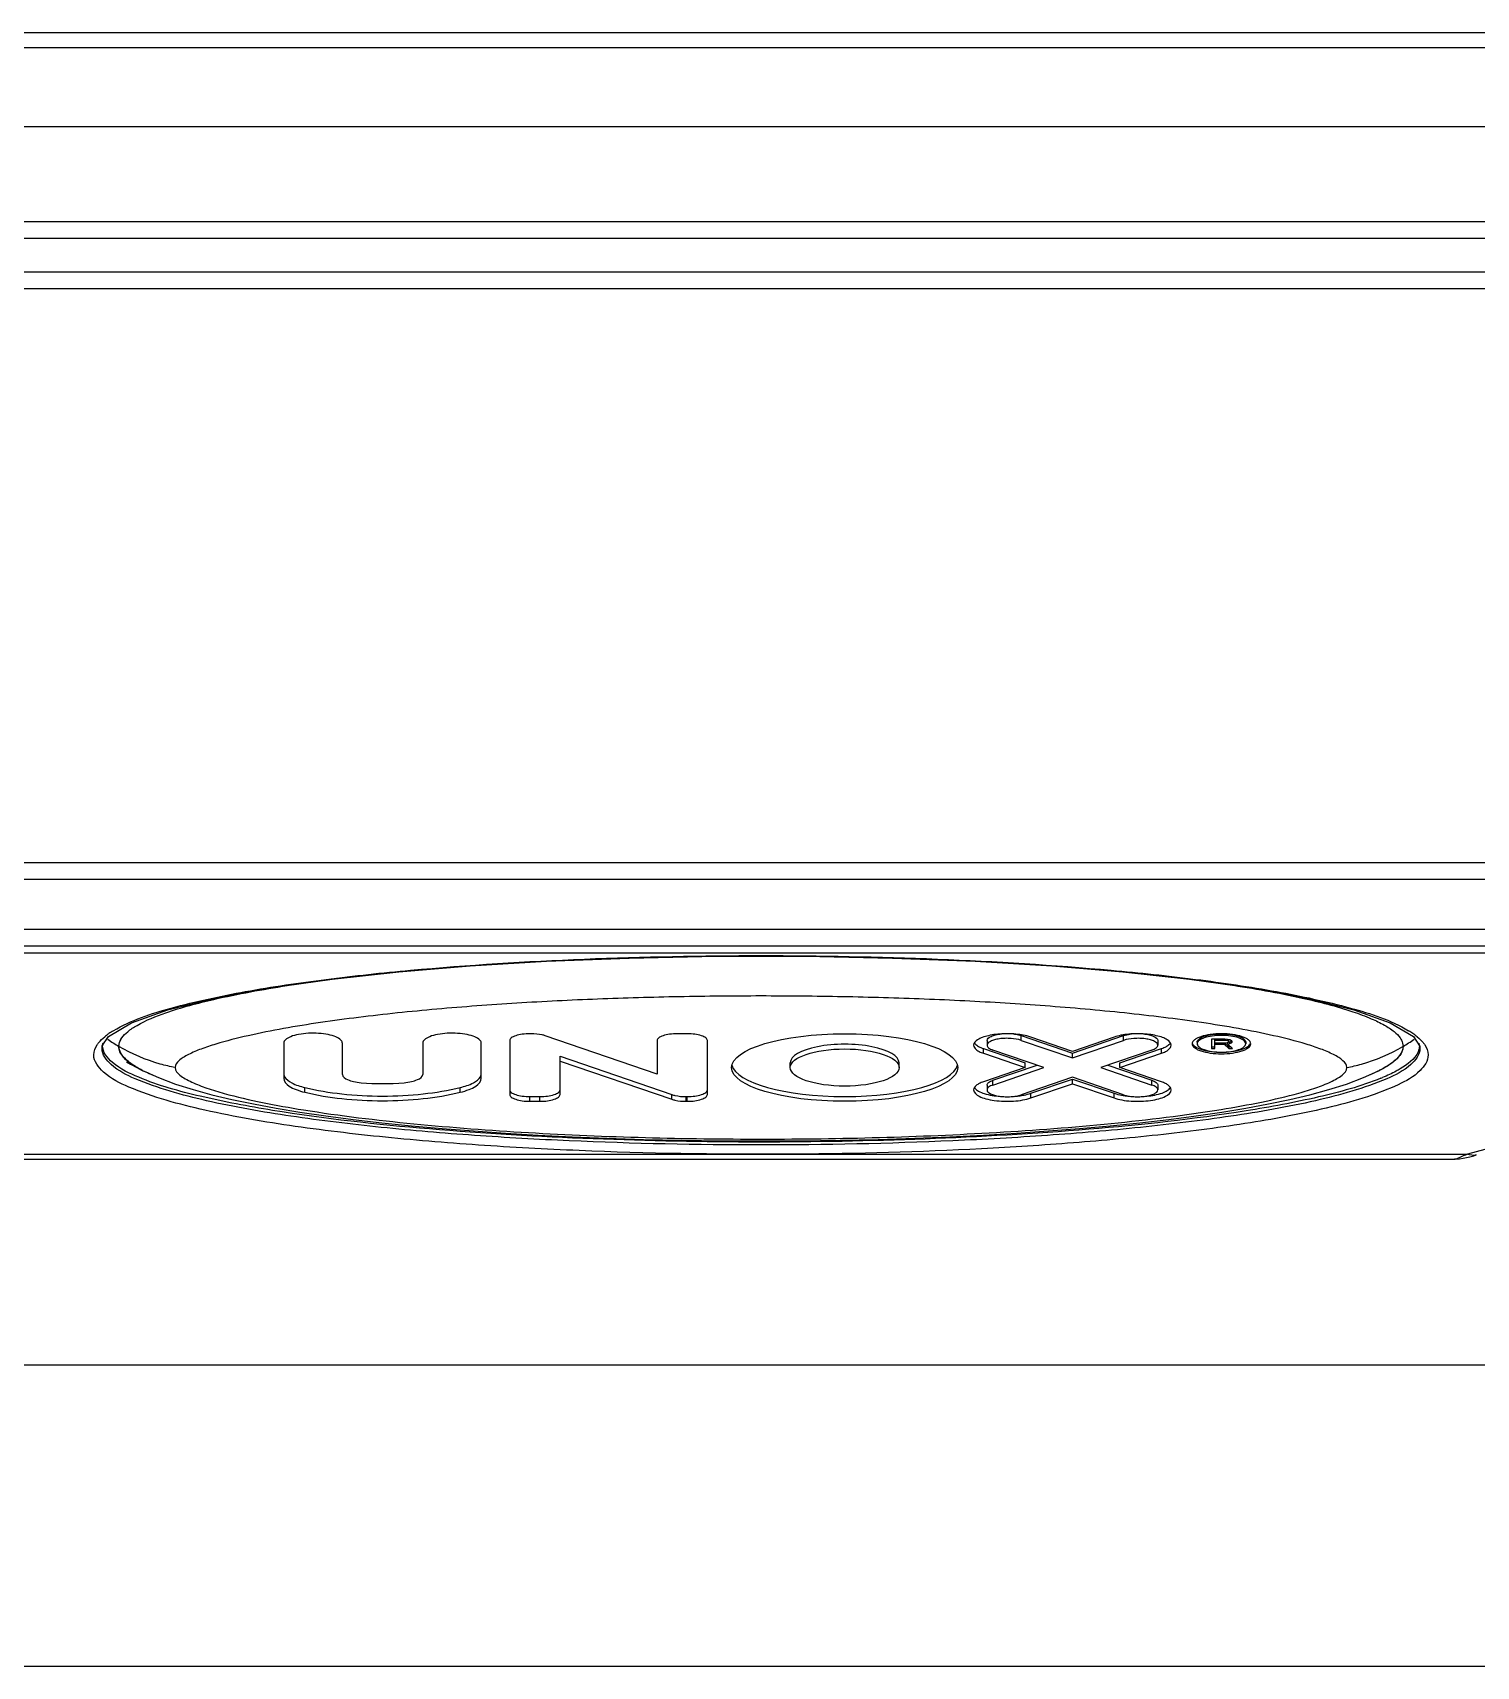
# Model space of a CAD drawing. Header units: millimetres. Extents: x 406 to 4339, y 342 to 2993.
# Drawn here: x 3096.5 to 3182.7, y 341.8 to 439.3 of the extents above; entities that cross this region are included whole.
import ezdxf

# ---------------------------------------------------------------- set-up
doc = ezdxf.new("R2010")
doc.units = ezdxf.units.MM
doc.header["$LTSCALE"] = 256.666667
doc.layers.get('0').update_dxf_attribs({"linetype": 'CONTINUOUS'})
doc.layers.add('ASSI', color=7, linetype='CONTINUOUS')
doc.layers.add('GEOM', color=7, linetype='CONTINUOUS')

msp = doc.modelspace()

# ---------------------------------------------------------------- linework, layer by layer
at = {"color": 9, "linetype": 'Continuous'}
for p, q in [((3294.075, 439.328), (2695.875, 439.328)), ((2748.885, 433.73), (3241.066, 433.73)), ((3229.458, 427.028), (2760.493, 427.028)), ((3229.458, 425.028), (2760.493, 425.028)), ((2695.975, 388.778), (3293.975, 388.778)), ((3293.975, 385.778), (2695.975, 385.778)), ((3101.628, 378.791), (3101.634, 378.799)), ((3153.261, 378.384), (3153.261, 378.666)), ((3155.524, 379.158), (3155.524, 379.44)), ((3161.627, 379.158), (3161.627, 379.44)), ((3163.889, 378.384), (3163.889, 378.666)), ((3153.827, 376.49), (3153.827, 376.772)), ((3163.324, 376.49), (3163.324, 376.772)), ((3112.735, 376.057), (3112.735, 376.339)), ((3122.015, 376.057), (3122.015, 376.339)), ((3126.175, 375.516), (3126.175, 375.798)), ((3126.775, 375.516), (3126.775, 375.798)), ((3134.656, 375.636), (3134.656, 375.918)), ((3135.504, 375.516), (3135.504, 375.798)), ((3135.575, 375.516), (3135.575, 375.798)), ((3156.089, 375.716), (3156.089, 375.998)), ((3161.061, 375.716), (3161.061, 375.998))]:
    msp.add_line(p, q, dxfattribs=at)
at = {"color": 7, "linetype": 'Continuous'}
for p, q in [((3293.975, 438.428), (2695.875, 438.428)), ((3229.458, 428.028), (2760.493, 428.028)), ((3229.458, 424.028), (2760.493, 424.028)), ((2696.975, 389.778), (3292.975, 389.778)), ((3292.975, 384.778), (2696.975, 384.778)), ((3126.246, 379.552), (3126.175, 379.552)), ((3135.575, 379.552), (3134.975, 379.552)), ((3111.475, 378.987), (3111.475, 376.893)), ((3114.975, 377.126), (3114.975, 378.987)), ((3119.775, 378.987), (3119.775, 377.126)), ((3123.275, 376.893), (3123.275, 378.987)), ((3124.975, 379.141), (3124.975, 375.926)), ((3133.775, 377.147), (3127.094, 379.432)), ((3133.775, 379.141), (3133.775, 377.147)), ((3136.775, 375.926), (3136.775, 379.141)), ((3153.261, 378.666), (3155.747, 377.816)), ((3153.475, 379.15), (3153.475, 378.868)), ((3156.878, 377.534), (3153.827, 378.577)), ((3155.524, 379.44), (3158.575, 378.396)), ((3155.524, 379.158), (3158.575, 378.114)), ((3158.575, 378.501), (3156.089, 379.351)), ((3158.575, 378.396), (3161.627, 379.44)), ((3161.061, 379.351), (3158.575, 378.501)), ((3158.575, 378.114), (3161.627, 379.158)), ((3163.324, 378.577), (3160.272, 377.534)), ((3161.404, 377.816), (3163.889, 378.666)), ((3163.675, 379.15), (3163.675, 378.868)), ((3166.025, 379.047), (3166.025, 378.953)), ((3167.675, 379.227), (3166.875, 379.227)), ((3166.875, 379.227), (3166.875, 378.68)), ((3166.875, 378.774), (3167.075, 378.774)), ((3166.875, 378.68), (3167.075, 378.68)), ((3167.075, 378.68), (3167.075, 379.227)), ((3167.075, 379.169), (3167.708, 379.169)), ((3167.708, 378.994), (3167.075, 378.994)), ((3167.075, 378.924), (3167.642, 378.924)), ((3167.642, 378.924), (3167.642, 378.994)), ((3167.642, 378.924), (3167.908, 378.68)), ((3167.668, 378.994), (3167.908, 378.774)), ((3167.842, 379.215), (3167.675, 379.227)), ((3167.708, 379.169), (3167.708, 379.224)), ((3167.708, 379.169), (3167.808, 379.157)), ((3167.808, 379.006), (3167.708, 378.994)), ((3167.808, 379.157), (3167.808, 379.217)), ((3167.808, 379.157), (3167.875, 379.134)), ((3167.875, 379.029), (3167.808, 379.006)), ((3167.975, 379.18), (3167.842, 379.215)), ((3167.842, 378.947), (3167.842, 379.017)), ((3167.842, 378.947), (3167.975, 378.971)), ((3168.142, 378.68), (3167.842, 378.947)), ((3167.875, 379.134), (3167.875, 379.206)), ((3167.875, 379.134), (3167.908, 379.099)), ((3167.908, 379.064), (3167.875, 379.029)), ((3167.896, 379.051), (3167.975, 379.065)), ((3167.902, 379.199), (3167.908, 379.193)), ((3167.908, 379.064), (3167.908, 379.193)), ((3167.908, 378.774), (3168.037, 378.774)), ((3167.908, 378.68), (3167.908, 378.774)), ((3167.908, 378.68), (3168.142, 378.68)), ((3168.075, 379.134), (3167.975, 379.18)), ((3167.975, 379.065), (3168.075, 379.111)), ((3167.975, 378.971), (3167.975, 379.065)), ((3167.975, 378.971), (3168.075, 379.017)), ((3168.108, 379.099), (3168.075, 379.134)), ((3168.075, 379.111), (3168.086, 379.122)), ((3168.075, 379.017), (3168.075, 379.111)), ((3168.075, 379.017), (3168.108, 379.052)), ((3168.108, 379.052), (3168.108, 379.099)), ((3168.925, 379.047), (3168.925, 378.953)), ((3102.076, 377.882), (3102.324, 377.738)), ((3102.324, 377.738), (3102.697, 377.532)), ((3102.697, 377.532), (3103.016, 377.366)), ((3127.975, 378.203), (3134.656, 375.918)), ((3127.975, 375.926), (3127.975, 378.203)), ((3127.975, 377.921), (3134.656, 375.636)), ((3141.725, 377.534), (3141.725, 377.816)), ((3148.225, 377.534), (3148.225, 377.816)), ((3153.261, 378.384), (3155.747, 377.534)), ((3155.747, 377.534), (3153.261, 376.684)), ((3153.827, 376.772), (3156.466, 377.675)), ((3153.827, 376.49), (3156.878, 377.534)), ((3155.747, 377.534), (3155.747, 377.816)), ((3158.575, 378.114), (3158.575, 378.396)), ((3160.272, 377.534), (3163.324, 376.49)), ((3160.684, 377.675), (3163.324, 376.772)), ((3161.404, 377.534), (3163.889, 378.384)), ((3161.404, 377.534), (3161.404, 377.816)), ((3163.889, 376.684), (3161.404, 377.534)), ((3103.141, 377.315), (3103.998, 376.932)), ((3103.998, 376.932), (3105.016, 376.55)), ((3105.016, 376.55), (3106.07, 376.214)), ((3158.575, 376.953), (3155.524, 375.91)), ((3156.089, 375.998), (3158.575, 376.848)), ((3156.089, 375.716), (3158.575, 376.566)), ((3161.627, 375.91), (3158.575, 376.953)), ((3158.575, 376.848), (3161.061, 375.998)), ((3158.575, 376.566), (3158.575, 376.848)), ((3158.575, 376.566), (3161.061, 375.716)), ((3173.88, 376.214), (3174.934, 376.549)), ((3174.934, 376.549), (3175.952, 376.932)), ((3175.952, 376.932), (3176.81, 377.316)), ((3106.07, 376.214), (3107.187, 375.909)), ((3107.187, 375.909), (3108.384, 375.624)), ((3108.384, 375.624), (3109.663, 375.358)), ((3126.175, 375.798), (3126.775, 375.798)), ((3135.504, 375.798), (3135.575, 375.798)), ((3153.475, 376.482), (3153.475, 376.2)), ((3163.675, 376.482), (3163.675, 376.2)), ((3170.286, 375.357), (3171.565, 375.624)), ((3171.565, 375.624), (3172.763, 375.909)), ((3172.763, 375.909), (3173.88, 376.214)), ((3109.663, 375.358), (3111.015, 375.108)), ((3111.015, 375.108), (3112.445, 374.874)), ((3112.445, 374.874), (3113.985, 374.649)), ((3113.985, 374.649), (3115.621, 374.437)), ((3126.175, 375.516), (3126.775, 375.516)), ((3135.504, 375.516), (3135.575, 375.516)), ((3164.327, 374.437), (3165.963, 374.649)), ((3165.963, 374.649), (3167.503, 374.873)), ((3167.503, 374.873), (3168.933, 375.108)), ((3168.933, 375.108), (3170.286, 375.357)), ((3115.621, 374.437), (3117.336, 374.24)), ((3117.336, 374.24), (3119.114, 374.059)), ((3119.114, 374.059), (3120.941, 373.894)), ((3120.941, 373.894), (3122.807, 373.747)), ((3122.807, 373.747), (3124.715, 373.616)), ((3155.232, 373.616), (3157.14, 373.747)), ((3157.14, 373.747), (3159.006, 373.894)), ((3159.006, 373.894), (3160.834, 374.058)), ((3160.834, 374.058), (3162.611, 374.24)), ((3162.611, 374.24), (3164.327, 374.437)), ((3124.715, 373.616), (3126.674, 373.501)), ((3126.674, 373.501), (3128.695, 373.4)), ((3128.695, 373.4), (3130.789, 373.315)), ((3130.789, 373.315), (3132.969, 373.246)), ((3132.969, 373.246), (3135.244, 373.194)), ((3135.244, 373.194), (3137.591, 373.162)), ((3137.591, 373.162), (3139.972, 373.152)), ((3139.972, 373.152), (3142.354, 373.162)), ((3142.354, 373.162), (3144.7, 373.194)), ((3144.7, 373.194), (3146.976, 373.246)), ((3146.976, 373.246), (3149.157, 373.315)), ((3149.157, 373.315), (3151.251, 373.4)), ((3151.251, 373.4), (3153.272, 373.5)), ((3153.272, 373.5), (3155.232, 373.616)), ((2943.631, 372.059), (3181.409, 372.059)), ((3181.398, 372.059), (3181.428, 372.059)), ((3181.428, 372.059), (3181.691, 372.079)), ((3181.691, 372.079), (3181.906, 372.114)), ((3181.906, 372.114), (3182.104, 372.157)), ((3182.104, 372.157), (3182.311, 372.209)), ((3182.311, 372.209), (3182.54, 372.269)), ((3182.54, 372.269), (3182.697, 372.312))]:
    msp.add_line(p, q, dxfattribs=at)
for centre, radius, start, end in [((3126.47, 287.254), 96.317, 97.43421, 98.83841), ((3129.164, 267.21), 116.542, 97.06708, 97.47236), ((3151.504, 272.739), 110.966, 82.29856, 82.83214), ((3152.855, 282.807), 100.808, 81.41116, 82.2929), ((3154.794, 374.936), 4.61, 80.75793, 81.94318), ((3162.356, 374.936), 4.61, 98.05682, 99.24207), ((3106.299, 383.844), 7.252, 242.69117, 243.12531), ((3106.495, 384.232), 7.697, 243.13438, 244.11198), ((3106.5, 384.242), 7.698, 243.1312, 244.13275), ((3117.375, 390.92), 14.348, 264.85876, 275.14124), ((3173.603, 383.906), 7.33, 295.94696, 296.88923), ((3173.609, 383.895), 7.328, 295.98634, 296.88043)]:
    msp.add_arc(centre, radius, start, end, dxfattribs=at)
at = {"color": 9, "linetype": 'Continuous'}
for centre, start, end in [((3109.489, 391.65), 235.57528, 238.56206), ((3170.461, 391.65), 301.43794, 304.42472)]:
    msp.add_arc(centre, 15.071, start, end, dxfattribs=at)
at = {"color": 7, "linetype": 'Continuous'}
for major_axis, ratio in [((6.75, 0), 0.298951), ((3.25, 0), 0.34202)]:
    msp.add_ellipse((3144.975, 377.534), major_axis=major_axis, ratio=ratio, dxfattribs=at)
for major_axis, ratio, start_param, end_param in [((3.25, 0), 0.34202, 0, 3.141593), ((6.75, 0), 0.298951, 3.210664, 6.214246)]:
    msp.add_ellipse((3144.975, 377.816), major_axis=major_axis, ratio=ratio, start_param=start_param, end_param=end_param, dxfattribs=at)
for points, knots in [([(3101.804, 379.301), (3101.902, 379.442), (3102.188, 379.725), (3103.045, 380.281), (3104.77, 380.967), (3107.767, 381.761), (3110.209, 382.2), (3111.671, 382.428)], [0, 0, 0, 0, 0.049221, 0.113391, 0.291329, 0.576632, 1, 1, 1, 1]), ([(3167.91, 382.485), (3169.382, 382.262), (3171.878, 381.823), (3174.718, 381.103), (3176.34, 380.505), (3177.168, 380.111), (3177.755, 379.732), (3178.047, 379.444), (3178.145, 379.302)], [0, 0, 0, 0, 0.411244, 0.699619, 0.807729, 0.888222, 0.952419, 1, 1, 1, 1]), ([(3174.965, 377.534), (3174.965, 377.69), (3174.777, 377.928), (3174.47, 378.144), (3174.029, 378.39), (3173.38, 378.659), (3172.192, 379.052), (3170.549, 379.463), (3168.458, 379.877), (3166.261, 380.231), (3163.995, 380.536), (3161.681, 380.799), (3158.534, 381.102), (3154.547, 381.395), (3149.72, 381.635), (3144.856, 381.775), (3139.975, 381.821), (3135.095, 381.775), (3130.23, 381.635), (3125.403, 381.395), (3121.416, 381.102), (3118.27, 380.799), (3115.955, 380.536), (3113.689, 380.231), (3111.492, 379.877), (3109.401, 379.463), (3107.758, 379.052), (3106.57, 378.659), (3105.921, 378.39), (3105.48, 378.144), (3105.173, 377.928), (3104.985, 377.69), (3104.985, 377.534)], [0, 0, 0, 0, 0.006584, 0.011034, 0.016119, 0.027691, 0.040569, 0.068737, 0.098868, 0.130202, 0.162343, 0.195053, 0.228183, 0.295311, 0.363192, 0.431499, 0.5, 0.568501, 0.636808, 0.704689, 0.771817, 0.804946, 0.837657, 0.869798, 0.901132, 0.931262, 0.959431, 0.972309, 0.983881, 0.988966, 0.993416, 1, 1, 1, 1]), ([(3114.885, 379.177), (3114.805, 379.259), (3114.554, 379.394), (3114.103, 379.518), (3113.547, 379.588), (3112.954, 379.591), (3112.394, 379.527), (3111.98, 379.421), (3111.722, 379.299), (3111.559, 379.19), (3111.475, 379.065), (3111.475, 378.987)], [0, 0, 0, 0, 0.093893, 0.224479, 0.381113, 0.547528, 0.705724, 0.839143, 0.892797, 0.936813, 1, 1, 1, 1]), ([(3123.185, 379.177), (3123.105, 379.259), (3122.854, 379.394), (3122.403, 379.518), (3121.847, 379.588), (3121.254, 379.591), (3120.694, 379.527), (3120.28, 379.421), (3120.022, 379.299), (3119.859, 379.19), (3119.775, 379.065), (3119.775, 378.987)], [0, 0, 0, 0, 0.093893, 0.224479, 0.381113, 0.547528, 0.705724, 0.839143, 0.892797, 0.936813, 1, 1, 1, 1]), ([(3126.175, 379.552), (3126.022, 379.552), (3125.735, 379.533), (3125.4, 379.464), (3125.184, 379.377), (3125.05, 379.298), (3124.975, 379.202), (3124.975, 379.141)], [0, 0, 0, 0, 0.344881, 0.644083, 0.76522, 0.86386, 1, 1, 1, 1]), ([(3127.094, 379.432), (3127.035, 379.452), (3126.758, 379.527), (3126.469, 379.552), (3126.246, 379.552)], [0, 0, 0, 0, 0.219839, 1, 1, 1, 1]), ([(3134.975, 379.552), (3134.822, 379.552), (3134.535, 379.533), (3134.2, 379.464), (3133.984, 379.377), (3133.85, 379.298), (3133.775, 379.202), (3133.775, 379.141)], [0, 0, 0, 0, 0.344881, 0.644083, 0.76522, 0.86386, 1, 1, 1, 1]), ([(3136.775, 379.141), (3136.775, 379.202), (3136.7, 379.298), (3136.566, 379.377), (3136.35, 379.464), (3136.015, 379.533), (3135.729, 379.552), (3135.575, 379.552)], [0, 0, 0, 0, 0.13614, 0.23478, 0.355917, 0.655119, 1, 1, 1, 1]), ([(3155.44, 379.5), (3155.123, 379.545), (3154.64, 379.567), (3154.012, 379.52), (3153.582, 379.449), (3153.211, 379.341), (3152.886, 379.2), (3152.675, 379.001), (3152.675, 378.868)], [0, 0, 0, 0, 0.322464, 0.48297, 0.631633, 0.761122, 0.866113, 1, 1, 1, 1]), ([(3153.475, 379.15), (3153.475, 379.264), (3153.707, 379.41), (3154.003, 379.496), (3154.219, 379.531), (3154.335, 379.543)], [0, 0, 0, 0, 0.348417, 0.64371, 1, 1, 1, 1]), ([(3155.047, 379.54), (3155.091, 379.535), (3155.252, 379.513), (3155.412, 379.478), (3155.524, 379.44)], [0, 0, 0, 0, 0.271625, 1, 1, 1, 1]), ([(3156.089, 379.351), (3156.048, 379.366), (3155.866, 379.422), (3155.679, 379.462), (3155.535, 379.485)], [0, 0, 0, 0, 0.230443, 1, 1, 1, 1]), ([(3161.615, 379.485), (3161.565, 379.477), (3161.378, 379.443), (3161.193, 379.396), (3161.061, 379.351)], [0, 0, 0, 0, 0.268226, 1, 1, 1, 1]), ([(3161.627, 379.44), (3161.661, 379.452), (3161.817, 379.498), (3161.978, 379.526), (3162.103, 379.54)], [0, 0, 0, 0, 0.225771, 1, 1, 1, 1]), ([(3164.475, 378.868), (3164.475, 379.001), (3164.264, 379.2), (3163.939, 379.341), (3163.568, 379.449), (3163.138, 379.52), (3162.511, 379.567), (3162.027, 379.545), (3161.71, 379.5)], [0, 0, 0, 0, 0.133887, 0.238878, 0.368367, 0.51703, 0.677536, 1, 1, 1, 1]), ([(3162.815, 379.543), (3162.932, 379.531), (3163.148, 379.496), (3163.444, 379.41), (3163.675, 379.264), (3163.675, 379.15)], [0, 0, 0, 0, 0.35629, 0.651583, 1, 1, 1, 1]), ([(3169.225, 378.953), (3169.225, 379.042), (3169.116, 379.181), (3168.92, 379.296), (3168.606, 379.424), (3168.117, 379.524), (3167.475, 379.566), (3166.833, 379.524), (3166.344, 379.424), (3166.03, 379.296), (3165.834, 379.181), (3165.725, 379.042), (3165.725, 378.953)], [0, 0, 0, 0, 0.068069, 0.117389, 0.177958, 0.327565, 0.5, 0.672435, 0.822042, 0.882611, 0.931931, 1, 1, 1, 1]), ([(3166.025, 379.047), (3166.025, 379.12), (3166.115, 379.236), (3166.278, 379.331), (3166.538, 379.438), (3166.943, 379.52), (3167.475, 379.555), (3168.007, 379.52), (3168.412, 379.438), (3168.673, 379.331), (3168.835, 379.236), (3168.925, 379.12), (3168.925, 379.047)], [0, 0, 0, 0, 0.068072, 0.11739, 0.177958, 0.327564, 0.5, 0.672436, 0.822042, 0.88261, 0.931928, 1, 1, 1, 1]), ([(3101.628, 378.791), (3101.628, 378.833), (3101.645, 379.015), (3101.725, 379.187), (3101.804, 379.301)], [0, 0, 0, 0, 0.235289, 1, 1, 1, 1]), ([(3103.016, 377.366), (3102.795, 377.478), (3102.407, 377.699), (3101.949, 378.069), (3101.686, 378.436), (3101.628, 378.683), (3101.628, 378.791)], [0, 0, 0, 0, 0.358555, 0.644529, 0.844395, 1, 1, 1, 1]), ([(3101.634, 378.799), (3101.634, 378.841), (3101.65, 379.022), (3101.729, 379.193), (3101.808, 379.306)], [0, 0, 0, 0, 0.235398, 1, 1, 1, 1]), ([(3102.129, 377.945), (3101.978, 378.074), (3101.738, 378.323), (3101.634, 378.66), (3101.634, 378.799)], [0, 0, 0, 0, 0.589304, 1, 1, 1, 1]), ([(3114.975, 378.987), (3114.975, 379.004), (3114.967, 379.075), (3114.924, 379.137), (3114.885, 379.177)], [0, 0, 0, 0, 0.227428, 1, 1, 1, 1]), ([(3123.275, 378.987), (3123.275, 379.004), (3123.267, 379.075), (3123.224, 379.137), (3123.185, 379.177)], [0, 0, 0, 0, 0.227428, 1, 1, 1, 1]), ([(3152.675, 378.868), (3152.675, 378.767), (3152.8, 378.607), (3153.023, 378.476), (3153.176, 378.413), (3153.261, 378.384)], [0, 0, 0, 0, 0.382496, 0.659643, 1, 1, 1, 1]), ([(3152.766, 378.945), (3152.822, 378.884), (3152.982, 378.774), (3153.159, 378.701), (3153.261, 378.666)], [0, 0, 0, 0, 0.433945, 1, 1, 1, 1]), ([(3155.524, 379.158), (3155.327, 379.225), (3155, 379.274), (3154.56, 379.282), (3154.228, 379.255), (3153.927, 379.194), (3153.667, 379.107), (3153.475, 378.969), (3153.475, 378.868)], [0, 0, 0, 0, 0.285844, 0.446834, 0.603736, 0.744841, 0.860521, 1, 1, 1, 1]), ([(3153.475, 378.868), (3153.475, 378.807), (3153.588, 378.665), (3153.734, 378.609), (3153.827, 378.577)], [0, 0, 0, 0, 0.383369, 1, 1, 1, 1]), ([(3163.675, 378.868), (3163.675, 378.969), (3163.484, 379.107), (3163.223, 379.194), (3162.923, 379.255), (3162.59, 379.282), (3162.15, 379.274), (3161.824, 379.225), (3161.627, 379.158)], [0, 0, 0, 0, 0.139479, 0.255159, 0.396264, 0.553166, 0.714156, 1, 1, 1, 1]), ([(3163.324, 378.577), (3163.416, 378.609), (3163.563, 378.665), (3163.675, 378.807), (3163.675, 378.868)], [0, 0, 0, 0, 0.616631, 1, 1, 1, 1]), ([(3163.889, 378.666), (3163.991, 378.701), (3164.168, 378.774), (3164.328, 378.884), (3164.384, 378.945)], [0, 0, 0, 0, 0.566055, 1, 1, 1, 1]), ([(3163.889, 378.384), (3163.974, 378.413), (3164.127, 378.476), (3164.35, 378.607), (3164.475, 378.767), (3164.475, 378.868)], [0, 0, 0, 0, 0.340357, 0.617504, 1, 1, 1, 1]), ([(3165.725, 378.953), (3165.725, 378.865), (3165.834, 378.725), (3166.03, 378.61), (3166.344, 378.482), (3166.833, 378.382), (3167.475, 378.34), (3168.117, 378.382), (3168.606, 378.482), (3168.92, 378.61), (3169.116, 378.725), (3169.225, 378.865), (3169.225, 378.953)], [0, 0, 0, 0, 0.068069, 0.117389, 0.177958, 0.327565, 0.5, 0.672435, 0.822042, 0.882611, 0.931931, 1, 1, 1, 1]), ([(3165.73, 379.002), (3165.75, 378.913), (3165.935, 378.733), (3166.522, 378.506), (3167.475, 378.406), (3168.428, 378.506), (3169.015, 378.733), (3169.2, 378.913), (3169.22, 379.002)], [0, 0, 0, 0, 0.071955, 0.184073, 0.5, 0.815927, 0.928045, 1, 1, 1, 1]), ([(3168.925, 378.953), (3168.925, 379.026), (3168.835, 379.142), (3168.673, 379.238), (3168.412, 379.344), (3168.007, 379.426), (3167.475, 379.461), (3166.943, 379.426), (3166.538, 379.344), (3166.278, 379.238), (3166.115, 379.142), (3166.025, 379.026), (3166.025, 378.953)], [0, 0, 0, 0, 0.06807, 0.11739, 0.177959, 0.327564, 0.5, 0.672436, 0.822041, 0.88261, 0.93193, 1, 1, 1, 1]), ([(3166.025, 378.953), (3166.025, 378.88), (3166.115, 378.764), (3166.278, 378.669), (3166.538, 378.563), (3166.943, 378.48), (3167.475, 378.445), (3168.007, 378.48), (3168.412, 378.563), (3168.673, 378.669), (3168.835, 378.764), (3168.925, 378.88), (3168.925, 378.953)], [0, 0, 0, 0, 0.06807, 0.11739, 0.177959, 0.327564, 0.5, 0.672436, 0.822041, 0.88261, 0.93193, 1, 1, 1, 1]), ([(3178.322, 378.791), (3178.322, 378.67), (3178.251, 378.402), (3177.964, 378.035), (3177.509, 377.678), (3177.133, 377.467), (3176.922, 377.359)], [0, 0, 0, 0, 0.173393, 0.382228, 0.659192, 1, 1, 1, 1]), ([(3178.316, 378.799), (3178.316, 378.652), (3178.207, 378.316), (3177.967, 378.07), (3177.823, 377.947)], [0, 0, 0, 0, 0.435146, 1, 1, 1, 1]), ([(3178.145, 379.302), (3178.175, 379.259), (3178.27, 379.104), (3178.322, 378.92), (3178.322, 378.791)], [0, 0, 0, 0, 0.288061, 1, 1, 1, 1]), ([(3102.972, 377.4), (3102.889, 377.443), (3102.595, 377.602), (3102.312, 377.787), (3102.129, 377.945)], [0, 0, 0, 0, 0.276978, 1, 1, 1, 1]), ([(3104.985, 377.534), (3104.985, 377.352), (3105.232, 377.084), (3105.603, 376.849), (3106.14, 376.577), (3106.916, 376.285), (3108.322, 375.86), (3110.245, 375.422), (3111.832, 375.139), (3112.651, 375.007)], [0, 0, 0, 0, 0.066244, 0.112169, 0.164558, 0.283033, 0.413945, 0.698046, 1, 1, 1, 1]), ([(3167.461, 375.033), (3168.265, 375.165), (3169.821, 375.446), (3171.706, 375.881), (3173.082, 376.301), (3173.841, 376.59), (3174.364, 376.859), (3174.726, 377.092), (3174.965, 377.355), (3174.965, 377.534)], [0, 0, 0, 0, 0.302319, 0.586536, 0.71737, 0.835666, 0.88793, 0.93373, 1, 1, 1, 1]), ([(3177.823, 377.947), (3177.763, 377.895), (3177.481, 377.673), (3177.167, 377.495), (3176.918, 377.369)], [0, 0, 0, 0, 0.220881, 1, 1, 1, 1]), ([(3103.705, 377.054), (3103.654, 377.075), (3103.462, 377.155), (3103.272, 377.241), (3103.134, 377.307)], [0, 0, 0, 0, 0.265844, 1, 1, 1, 1]), ([(3111.475, 377.175), (3111.475, 377.125), (3111.49, 377.057), (3111.521, 376.996), (3111.529, 376.981)], [0, 0, 0, 0, 0.735336, 1, 1, 1, 1]), ([(3111.475, 376.893), (3111.475, 376.701), (3111.769, 376.411), (3112.233, 376.2), (3112.556, 376.101), (3112.735, 376.057)], [0, 0, 0, 0, 0.365812, 0.649698, 1, 1, 1, 1]), ([(3111.529, 376.981), (3111.62, 376.82), (3112.028, 376.543), (3112.465, 376.405), (3112.735, 376.339)], [0, 0, 0, 0, 0.400034, 1, 1, 1, 1]), ([(3114.975, 377.126), (3114.975, 376.979), (3115.278, 376.794), (3115.66, 376.687), (3115.94, 376.644), (3116.089, 376.63)], [0, 0, 0, 0, 0.347809, 0.643916, 1, 1, 1, 1]), ([(3118.661, 376.63), (3118.811, 376.644), (3119.09, 376.687), (3119.472, 376.794), (3119.775, 376.979), (3119.775, 377.126)], [0, 0, 0, 0, 0.356084, 0.652191, 1, 1, 1, 1]), ([(3122.015, 376.339), (3122.285, 376.405), (3122.722, 376.543), (3123.13, 376.82), (3123.221, 376.981)], [0, 0, 0, 0, 0.599966, 1, 1, 1, 1]), ([(3122.015, 376.057), (3122.194, 376.101), (3122.517, 376.2), (3122.981, 376.411), (3123.275, 376.701), (3123.275, 376.893)], [0, 0, 0, 0, 0.350302, 0.634188, 1, 1, 1, 1]), ([(3123.221, 376.981), (3123.23, 376.996), (3123.26, 377.057), (3123.275, 377.125), (3123.275, 377.175)], [0, 0, 0, 0, 0.264664, 1, 1, 1, 1]), ([(3153.261, 376.684), (3153.176, 376.655), (3153.023, 376.592), (3152.8, 376.461), (3152.675, 376.301), (3152.675, 376.2)], [0, 0, 0, 0, 0.340357, 0.617504, 1, 1, 1, 1]), ([(3153.475, 376.482), (3153.475, 376.542), (3153.588, 376.685), (3153.734, 376.741), (3153.827, 376.772)], [0, 0, 0, 0, 0.383391, 1, 1, 1, 1]), ([(3163.324, 376.772), (3163.416, 376.741), (3163.562, 376.685), (3163.675, 376.542), (3163.675, 376.482)], [0, 0, 0, 0, 0.616609, 1, 1, 1, 1]), ([(3164.475, 376.2), (3164.475, 376.301), (3164.35, 376.461), (3164.127, 376.592), (3163.974, 376.655), (3163.889, 376.684)], [0, 0, 0, 0, 0.382496, 0.659643, 1, 1, 1, 1]), ([(3176.819, 377.309), (3176.768, 377.283), (3176.538, 377.175), (3176.304, 377.076), (3176.122, 377.004)], [0, 0, 0, 0, 0.226412, 1, 1, 1, 1]), ([(3112.735, 376.339), (3113.459, 376.163), (3115.003, 375.912), (3117.375, 375.79), (3119.747, 375.912), (3121.291, 376.163), (3122.015, 376.339)], [0, 0, 0, 0, 0.239164, 0.5, 0.760836, 1, 1, 1, 1]), ([(3112.735, 376.057), (3113.459, 375.881), (3115.003, 375.63), (3117.375, 375.508), (3119.747, 375.63), (3121.291, 375.881), (3122.015, 376.057)], [0, 0, 0, 0, 0.239164, 0.5, 0.760836, 1, 1, 1, 1]), ([(3124.975, 376.208), (3124.975, 376.148), (3125.05, 376.052), (3125.184, 375.973), (3125.4, 375.885), (3125.735, 375.817), (3126.022, 375.798), (3126.175, 375.798)], [0, 0, 0, 0, 0.136149, 0.234777, 0.355914, 0.655104, 1, 1, 1, 1]), ([(3124.975, 375.926), (3124.975, 375.866), (3125.05, 375.77), (3125.184, 375.691), (3125.4, 375.603), (3125.735, 375.535), (3126.022, 375.516), (3126.175, 375.516)], [0, 0, 0, 0, 0.13614, 0.23478, 0.355917, 0.655119, 1, 1, 1, 1]), ([(3126.775, 375.798), (3126.929, 375.798), (3127.215, 375.817), (3127.55, 375.885), (3127.766, 375.973), (3127.9, 376.052), (3127.975, 376.148), (3127.975, 376.208)], [0, 0, 0, 0, 0.344896, 0.644086, 0.765223, 0.863851, 1, 1, 1, 1]), ([(3126.775, 375.516), (3126.929, 375.516), (3127.215, 375.535), (3127.55, 375.603), (3127.766, 375.691), (3127.9, 375.77), (3127.975, 375.866), (3127.975, 375.926)], [0, 0, 0, 0, 0.344881, 0.644083, 0.76522, 0.86386, 1, 1, 1, 1]), ([(3134.656, 375.918), (3134.715, 375.898), (3134.992, 375.822), (3135.281, 375.798), (3135.504, 375.798)], [0, 0, 0, 0, 0.21979, 1, 1, 1, 1]), ([(3134.656, 375.636), (3134.715, 375.616), (3134.992, 375.54), (3135.281, 375.516), (3135.504, 375.516)], [0, 0, 0, 0, 0.219839, 1, 1, 1, 1]), ([(3135.575, 375.798), (3135.729, 375.798), (3136.015, 375.817), (3136.35, 375.885), (3136.566, 375.973), (3136.7, 376.052), (3136.775, 376.148), (3136.775, 376.208)], [0, 0, 0, 0, 0.344896, 0.644086, 0.765223, 0.863851, 1, 1, 1, 1]), ([(3135.575, 375.516), (3135.729, 375.516), (3136.015, 375.535), (3136.35, 375.603), (3136.566, 375.691), (3136.7, 375.77), (3136.775, 375.866), (3136.775, 375.926)], [0, 0, 0, 0, 0.344881, 0.644083, 0.76522, 0.86386, 1, 1, 1, 1]), ([(3152.675, 376.2), (3152.675, 376.031), (3152.994, 375.8), (3153.428, 375.656), (3153.929, 375.554), (3154.483, 375.51), (3155.056, 375.519), (3155.596, 375.582), (3155.936, 375.664), (3156.089, 375.716)], [0, 0, 0, 0, 0.139401, 0.255014, 0.396039, 0.552852, 0.713748, 0.866526, 1, 1, 1, 1]), ([(3152.754, 376.292), (3152.813, 376.222), (3152.995, 376.097), (3153.494, 375.902), (3153.939, 375.836), (3154.259, 375.813)], [0, 0, 0, 0, 0.171354, 0.401496, 1, 1, 1, 1]), ([(3153.827, 376.49), (3153.734, 376.459), (3153.588, 376.403), (3153.475, 376.26), (3153.475, 376.2)], [0, 0, 0, 0, 0.616631, 1, 1, 1, 1]), ([(3153.475, 376.2), (3153.475, 376.098), (3153.667, 375.96), (3153.927, 375.873), (3154.228, 375.812), (3154.56, 375.786), (3155, 375.793), (3155.327, 375.842), (3155.524, 375.91)], [0, 0, 0, 0, 0.139479, 0.255159, 0.396264, 0.553166, 0.714156, 1, 1, 1, 1]), ([(3155.091, 375.813), (3155.129, 375.816), (3155.278, 375.828), (3155.426, 375.846), (3155.535, 375.864)], [0, 0, 0, 0, 0.256196, 1, 1, 1, 1]), ([(3155.535, 375.864), (3155.586, 375.873), (3155.773, 375.906), (3155.958, 375.953), (3156.089, 375.998)], [0, 0, 0, 0, 0.268224, 1, 1, 1, 1]), ([(3161.061, 375.716), (3161.214, 375.664), (3161.554, 375.582), (3162.094, 375.519), (3162.667, 375.51), (3163.221, 375.554), (3163.722, 375.656), (3164.156, 375.8), (3164.475, 376.031), (3164.475, 376.2)], [0, 0, 0, 0, 0.133474, 0.286252, 0.447148, 0.603961, 0.744986, 0.860599, 1, 1, 1, 1]), ([(3161.061, 375.998), (3161.102, 375.984), (3161.284, 375.927), (3161.47, 375.888), (3161.615, 375.864)], [0, 0, 0, 0, 0.230425, 1, 1, 1, 1]), ([(3161.615, 375.864), (3161.651, 375.858), (3161.798, 375.836), (3161.946, 375.821), (3162.059, 375.813)], [0, 0, 0, 0, 0.243118, 1, 1, 1, 1]), ([(3161.627, 375.91), (3161.824, 375.842), (3162.15, 375.793), (3162.59, 375.786), (3162.923, 375.812), (3163.223, 375.873), (3163.484, 375.96), (3163.675, 376.098), (3163.675, 376.2)], [0, 0, 0, 0, 0.285844, 0.446834, 0.603736, 0.744841, 0.860521, 1, 1, 1, 1]), ([(3162.891, 375.813), (3163.211, 375.836), (3163.656, 375.902), (3164.156, 376.097), (3164.337, 376.222), (3164.396, 376.292)], [0, 0, 0, 0, 0.598504, 0.828646, 1, 1, 1, 1]), ([(3163.675, 376.2), (3163.675, 376.26), (3163.563, 376.403), (3163.416, 376.459), (3163.324, 376.49)], [0, 0, 0, 0, 0.383369, 1, 1, 1, 1]), ([(3112.651, 375.007), (3114.835, 374.654), (3119.308, 374.12), (3128.447, 373.437), (3140.064, 373.142), (3151.68, 373.445), (3160.814, 374.137), (3165.282, 374.676), (3167.461, 375.033)], [0, 0, 0, 0, 0.120707, 0.245663, 0.500139, 0.754574, 0.879459, 1, 1, 1, 1])]:
    msp.add_open_spline(points, degree=3, knots=knots, dxfattribs=at)
at = {"color": 9, "linetype": 'Continuous'}
for points, knots in [([(3253.974, 380.008), (3241.401, 379.753), (3217.339, 378.61), (3193.282, 375.427), (3182.165, 372.361)], [0, 0, 0, 0, 0.521653, 1, 1, 1, 1]), ([(3104.985, 377.534), (3104.689, 377.59), (3103.523, 377.865), (3102.404, 378.341), (3101.634, 378.799)], [0, 0, 0, 0, 0.251756, 1, 1, 1, 1]), ([(3174.965, 377.534), (3175.261, 377.59), (3176.427, 377.865), (3177.546, 378.341), (3178.316, 378.799)], [0, 0, 0, 0, 0.251756, 1, 1, 1, 1]), ([(3182.165, 372.361), (3182.001, 372.286), (3181.751, 372.187), (3181.493, 372.059), (3181.399, 372.059)], [0, 0, 0, 0, 0.655449, 1, 1, 1, 1])]:
    msp.add_open_spline(points, degree=3, knots=knots, dxfattribs=at)
at = {"color": 7, "linetype": 'Continuous'}
for points in [[(3152.716, 379.012), (3152.73, 378.988), (3152.748, 378.966), (3152.766, 378.945)], [(3164.384, 378.945), (3164.403, 378.966), (3164.42, 378.988), (3164.434, 379.012)], [(3152.716, 376.345), (3152.727, 376.326), (3152.74, 376.309), (3152.754, 376.292)], [(3164.396, 376.292), (3164.411, 376.309), (3164.423, 376.326), (3164.435, 376.345)]]:
    msp.add_open_spline(points, degree=3, dxfattribs=at)
at = {"color": 9, "linetype": 'Continuous'}
msp.add_open_spline([(3182.697, 372.312), (3182.526, 372.265), (3182.329, 372.291), (3182.165, 372.361)], degree=3, dxfattribs=at)
at = {"layer": 'ASSI', "color": 7, "linetype": 'Continuous'}
for p, q in [((2745.503, 359.778), (3244.447, 359.778)), ((2735.975, 341.778), (3253.975, 341.778))]:
    msp.add_line(p, q, dxfattribs=at)
at = {"layer": 'GEOM', "color": 9, "linetype": 'Continuous'}
for p, q in [((3253.975, 384.365), (2939.467, 384.365)), ((3100.622, 378.674), (3100.637, 378.834)), ((3179.314, 378.834), (3179.329, 378.674)), ((2943.853, 372.361), (3182.165, 372.361))]:
    msp.add_line(p, q, dxfattribs=at)
at = {"layer": 'GEOM', "color": 7, "linetype": 'Continuous'}
for p, q in [((3118.356, 383.246), (3122.601, 383.599)), ((3122.601, 383.599), (3127.164, 383.876)), ((3127.164, 383.876), (3132.102, 384.072)), ((3132.102, 384.072), (3137.312, 384.175)), ((3137.312, 384.175), (3142.616, 384.175)), ((3142.616, 384.175), (3147.83, 384.073)), ((3147.83, 384.073), (3152.771, 383.877)), ((3152.771, 383.877), (3157.336, 383.6)), ((3157.336, 383.6), (3161.583, 383.247)), ((3110.662, 382.284), (3114.365, 382.81)), ((3114.365, 382.81), (3118.356, 383.246)), ((3161.583, 383.247), (3165.576, 382.811)), ((3165.576, 382.811), (3169.28, 382.286)), ((3104.56, 380.975), (3107.352, 381.671)), ((3107.352, 381.671), (3110.662, 382.284)), ((3169.28, 382.286), (3172.591, 381.673)), ((3172.591, 381.673), (3175.385, 380.976)), ((3102.388, 380.198), (3104.56, 380.975)), ((3175.385, 380.976), (3177.559, 380.199)), ((3101.014, 379.378), (3102.388, 380.198)), ((3177.559, 380.199), (3178.936, 379.379)), ((3100.637, 378.834), (3100.637, 378.838)), ((3100.638, 378.838), (3101.014, 379.378)), ((3100.666, 378.989), (3100.667, 378.997)), ((3178.936, 379.379), (3179.313, 378.838)), ((3179.283, 378.997), (3179.284, 378.991)), ((3179.313, 378.839), (3179.314, 378.834))]:
    msp.add_line(p, q, dxfattribs=at)
at = {"layer": 'GEOM', "color": 9, "linetype": 'Continuous'}
for centre, radius, start, end in [((3103.172, 376.445), 3.775, 125.5231, 129.15107), ((3103.511, 375.978), 4.353, 124.70121, 125.58594), ((3103.947, 375.338), 5.128, 121.09634, 124.62725), ((3175.997, 375.327), 5.14, 55.41823, 58.92776), ((3176.425, 375.957), 4.378, 54.53723, 55.34439), ((3176.769, 376.433), 3.791, 50.8489, 54.60588), ((3101.488, 378.836), 0.836, 178.22954, 179.95277), ((3101.513, 378.835), 0.861, 169.71423, 178.19035), ((3178.433, 378.836), 0.865, 1.76711, 10.35864), ((3178.453, 378.837), 0.845, 0.00873, 1.7342), ((3172.254, 388.49), 12.527, 292.23349, 292.75964)]:
    msp.add_arc(centre, radius, start, end, dxfattribs=at)
for points, knots in [([(3101.298, 379.728), (3102.359, 380.37), (3105.018, 381.223), (3109.285, 382.141), (3114.069, 382.839), (3120.814, 383.556), (3129.474, 384.084), (3139.973, 384.286), (3150.471, 384.084), (3159.132, 383.556), (3165.877, 382.84), (3170.661, 382.142), (3174.929, 381.224), (3177.589, 380.371), (3178.65, 379.73)], [0, 0, 0, 0, 0.047488, 0.105333, 0.167726, 0.232438, 0.365273, 0.499985, 0.634698, 0.767536, 0.83225, 0.894646, 0.952497, 1, 1, 1, 1]), ([(3100.333, 378.893), (3100.347, 378.914), (3100.378, 378.957), (3100.41, 378.999), (3100.427, 379.019)], [0, 0, 0, 0, 0.492873, 1, 1, 1, 1]), ([(3179.329, 378.674), (3179.328, 378.306), (3178.679, 377.477), (3176.536, 376.443), (3172.88, 375.422), (3167.955, 374.574), (3162.603, 373.921), (3157.06, 373.454), (3149.501, 373.027), (3139.975, 372.831), (3130.449, 373.027), (3122.891, 373.454), (3117.347, 373.921), (3111.996, 374.574), (3107.071, 375.422), (3103.414, 376.443), (3101.272, 377.477), (3100.622, 378.306), (3100.622, 378.674)], [0, 0, 0, 0, 0.013641, 0.0342, 0.089125, 0.152563, 0.219648, 0.288607, 0.358605, 0.499997, 0.641389, 0.711388, 0.780348, 0.847433, 0.910872, 0.965799, 0.986359, 1, 1, 1, 1]), ([(3102.817, 376.952), (3102.266, 377.185), (3101.385, 377.574), (3100.652, 378.447), (3100.652, 378.837)], [0, 0, 0, 0, 0.604856, 1, 1, 1, 1]), ([(3179.298, 378.837), (3179.298, 378.713), (3179.145, 378.093), (3178.57, 377.704), (3178.145, 377.452)], [0, 0, 0, 0, 0.200077, 1, 1, 1, 1]), ([(3142.041, 372.361), (3137.984, 372.33), (3131.913, 372.416), (3123.871, 372.825), (3117.965, 373.293), (3112.257, 373.96), (3107.002, 374.846), (3103.1, 375.914), (3100.817, 377.014), (3100.13, 377.895), (3100.129, 378.286)], [0, 0, 0, 0, 0.282318, 0.422274, 0.560266, 0.69462, 0.821767, 0.931783, 0.972826, 1, 1, 1, 1]), ([(3179.821, 378.286), (3179.821, 377.934), (3179.261, 377.131), (3177.919, 376.418), (3176.115, 375.729), (3173.174, 374.934), (3169.105, 374.174), (3163.96, 373.503), (3158.604, 373.008), (3151.282, 372.543), (3145.746, 372.389), (3142.041, 372.361)], [0, 0, 0, 0, 0.027068, 0.066915, 0.117502, 0.174926, 0.301222, 0.435576, 0.57409, 0.714948, 1, 1, 1, 1]), ([(3176.994, 376.894), (3175.796, 376.404), (3173.113, 375.682), (3167.3, 374.603), (3159.448, 373.758), (3149.742, 373.198), (3139.864, 373.024), (3129.988, 373.206), (3120.289, 373.775), (3112.449, 374.63), (3106.662, 375.721), (3103.998, 376.452), (3102.817, 376.952)], [0, 0, 0, 0, 0.051888, 0.110799, 0.237067, 0.367979, 0.500484, 0.632974, 0.763826, 0.889915, 0.948604, 1, 1, 1, 1]), ([(3178.145, 377.452), (3178.067, 377.406), (3177.728, 377.216), (3177.374, 377.053), (3177.1, 376.938)], [0, 0, 0, 0, 0.234441, 1, 1, 1, 1])]:
    msp.add_open_spline(points, degree=3, knots=knots, dxfattribs=at)
for points in [[(3100.129, 378.286), (3100.13, 378.499), (3100.214, 378.716), (3100.333, 378.893)], [(3100.427, 379.019), (3100.534, 379.15), (3100.658, 379.267), (3100.788, 379.373)], [(3179.162, 379.373), (3179.292, 379.267), (3179.415, 379.152), (3179.521, 379.022)], [(3179.521, 379.022), (3179.555, 378.981), (3179.587, 378.938), (3179.616, 378.894)], [(3179.616, 378.894), (3179.736, 378.717), (3179.821, 378.5), (3179.821, 378.286)]]:
    msp.add_open_spline(points, degree=3, dxfattribs=at)

doc.saveas('drawing.dxf')
